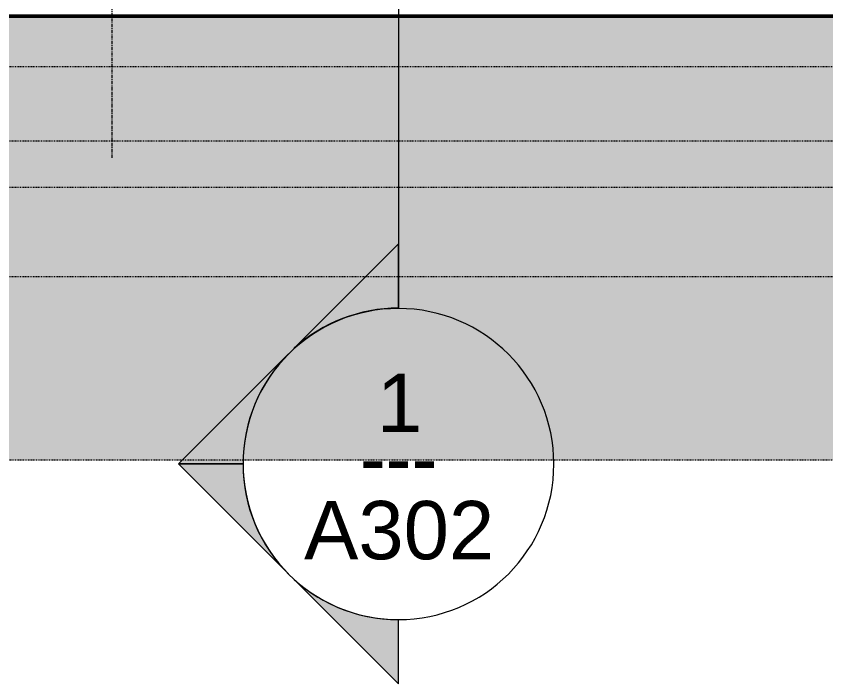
# Model space of a CAD drawing. Header units: inches. Extents: x 1814 to 6957, y -360 to 681.
# Drawn here: x 5577.8 to 5702.8, y -241 to -138 of the extents above; entities that cross this region are included whole.
import ezdxf

# ---------------------------------------------------------------- set-up
doc = ezdxf.new("R2010")
doc.units = ezdxf.units.IN
doc.header["$MEASUREMENT"] = 0
doc.linetypes.add('Aligning Line 1_8_', pattern=[0.25, 0.125, -0.125])
doc.linetypes.add('Grid Line 1_2_', pattern=[0.875, 0.5, -0.125, 0.125, -0.125])
for name, color, linetype, lineweight in [('0-7', 50, 'Continuous', 5), ('C-TOPO', 7, 'Continuous', 9), ('C-TOPO-1', 90, 'Continuous', 50), ('C-TOPO-2', 250, 'Continuous', 9), ('G-ANNO-SYMB', 111, 'Aligning Line 1_8_', 9), ('G-ANNO-SYMB-1', 191, 'Aligning Line 1_8_', 9), ('G-ANNO-SYMB-2', 147, 'Aligning Line 1_8_', 9), ('G-ANNO-SYMB-3', 111, 'Continuous', 9), ('S-GRID-1', 1, 'Grid Line 1_2_', 9)]:
    doc.layers.add(name, color=color, linetype=linetype, lineweight=lineweight)
doc.styles.add('Arial', font='arial.ttf', dxfattribs={"height": 9})
doc.styles.add('Century Gothic', font='ufonts.com_century-gothic.ttf', dxfattribs={"height": 9})

# ---------------------------------------------------------------- blocks, each defined once
blk = doc.blocks.new('CTR - 2nd Phase_rvt-2-SECTION _ CENTER LOOKING EAST')
at = {"layer": 'G-ANNO-SYMB-1'}
blk.add_line((-1910.94, -164.42), (-4072.05, -164.42), dxfattribs=at)
blk = doc.blocks.new('CTR  - Topography_rvt-2-SECTION _ CENTER LOOKING EAST')
at = {"layer": 'C-TOPO'}
h = blk.add_hatch(dxfattribs=at)
h.set_pattern_fill('FP_71', color=256, style=0, pattern_type=2)
h.set_pattern_definition([(0, (-1688.897, 68.768), (24, 24), [24, -24]), (0, (-1688.897, 77.768), (24, 24), [24, -24]), (0, (-1688.897, 86.768), (24, 24), [24, -24]), (90, (-1685.897, 89.768), (-24, 24), [24, -24]), (90, (-1676.897, 89.768), (-24, 24), [24, -24]), (90, (-1667.897, 89.768), (-24, 24), [24, -24])])
h.paths.add_polyline_path([(-3329.17, -206.55), (-1938.32, -206.55), (-1938.32, -146), (-1949.14, -146), (-1949.14, -138.01), (-3813.32, -138.01), (-3813.32, -146), (-3825.32, -146), (-3825.32, -206.55), (-3396.7, -206.55)], flags=0)
at = {"layer": 'C-TOPO-1'}
blk.add_line((-3203.01, -138.01), (-1949.14, -138.01), dxfattribs=at)
at = {"layer": 'C-TOPO-2'}
blk.add_line((-1949.14, -138.01), (-3203.01, -138.01), dxfattribs=at)
blk = doc.blocks.new('CTR - 1st Phase - Common Walls_rvt-2-SECTION _ CENTER LOOKING EAST')
at = {"layer": 'G-ANNO-SYMB-2'}
for p, q in [((-1910.96, -145.84), (-4071.96, -145.84)), ((-1910.94, -164.42), (-4072.05, -164.42))]:
    blk.add_line(p, q, dxfattribs=at)
blk = doc.blocks.new('CTR - 1st Phase -Stairs _ Elevators_rvt-2-SECTION _ CENTER LOOKING EAST')
at = {"layer": 'G-ANNO-SYMB-2'}
blk.add_line((-1910.96, -206.49), (-4071.96, -206.49), dxfattribs=at)
blk = doc.blocks.new('Section - Section Head - Filled-22785-SECTION _ CENTER LOOKING EAST')
at = {"layer": 'G-ANNO-SYMB-3'}
h = blk.add_hatch(color=256, dxfattribs=at)
edge = h.paths.add_edge_path(flags=0)
edge.add_line((-2563.93, -308.66), (-2547.82, -292.55))
edge.add_line((-2547.82, -292.55), (-2547.82, -302.46))
edge.add_arc((-2547.82, -326.49), 24.03, 90, 132.0784)
h = blk.add_hatch(color=256, dxfattribs=at)
edge = h.paths.add_edge_path(flags=0)
edge.add_arc((-2547.82, -326.49), 24, 135, 180)
edge.add_line((-2571.82, -326.49), (-2581.76, -326.49))
edge.add_line((-2581.76, -326.49), (-2564.79, -309.52))
h = blk.add_hatch(color=256, dxfattribs=at)
edge = h.paths.add_edge_path(flags=0)
edge.add_line((-2564.79, -343.46), (-2581.76, -326.49))
edge.add_line((-2581.76, -326.49), (-2571.82, -326.49))
edge.add_arc((-2547.82, -326.49), 24, 180, 225)
h = blk.add_hatch(color=256, dxfattribs=at)
edge = h.paths.add_edge_path(flags=0)
edge.add_arc((-2547.82, -326.49), 24.03, 227.9216, 270)
edge.add_line((-2547.82, -350.52), (-2547.82, -360.43))
edge.add_line((-2547.82, -360.43), (-2563.93, -344.33))
for p, q in [((-2547.82, -292.55), (-2563.93, -308.66)), ((-2547.82, -302.46), (-2547.82, -292.55)), ((-2564.79, -309.52), (-2581.76, -326.49)), ((-2571.82, -326.49), (-2581.76, -326.49)), ((-2581.76, -326.49), (-2564.79, -343.46)), ((-2581.76, -326.49), (-2571.82, -326.49)), ((-2563.93, -344.33), (-2547.82, -360.43)), ((-2547.82, -360.43), (-2547.82, -350.52))]:
    blk.add_line(p, q, dxfattribs=at)
for centre, radius, start, end in [((-2547.82, -326.52), 24, 90, 270), ((-2547.82, -326.49), 24.03, 90, 132.0784), ((-2547.82, -326.52), 24, 270, 90), ((-2547.82, -326.49), 24, 135, 180), ((-2547.82, -326.49), 24, 180, 225), ((-2547.82, -326.49), 24.03, 227.9216, 270)]:
    blk.add_arc(centre, radius, start, end, dxfattribs=at)

msp = doc.modelspace()

# ---------------------------------------------------------------- linework, layer by layer
at = {"layer": 'G-ANNO-SYMB'}
for p, q in [((6835.98, -157.31), (4674.88, -157.31)), ((6835.98, -178.24), (4674.88, -178.24))]:
    msp.add_line(p, q, dxfattribs=at)
at = {"layer": 'G-ANNO-SYMB-3'}
msp.add_line((5636.78, 526.95), (5636.78, -183.08), dxfattribs=at)
at = {"layer": 'S-GRID-1'}
msp.add_line((5592.6, -159.84), (5592.6, 470.5), dxfattribs=at)

# ---------------------------------------------------------------- block references
at = {"layer": '0-7'}
for name in ['CTR - 2nd Phase_rvt-2-SECTION _ CENTER LOOKING EAST', 'CTR - 1st Phase - Common Walls_rvt-2-SECTION _ CENTER LOOKING EAST', 'CTR - 1st Phase -Stairs _ Elevators_rvt-2-SECTION _ CENTER LOOKING EAST', 'CTR  - Topography_rvt-2-SECTION _ CENTER LOOKING EAST']:
    msp.add_blockref(name, (8746.92, 0), dxfattribs=at)
at = {"layer": 'G-ANNO-SYMB-3'}
msp.add_blockref('Section - Section Head - Filled-22785-SECTION _ CENTER LOOKING EAST', (8184.6, 119.41), dxfattribs=at)

# ---------------------------------------------------------------- texts
at = {"layer": 'G-ANNO-SYMB-3', "char_height": 9, "attachment_point": 1}
for s, insert, width, style in [('1', (5633.46, -193.17), 8.484, 'Arial'), ('---', (5630.8, -201.68), 15.453, 'Century Gothic'), ('A302', (5622.21, -212.81), 35.754, 'Arial')]:
    msp.add_mtext(s, dxfattribs=dict(at, insert=insert, width=width, style=style))

doc.saveas('drawing.dxf')
